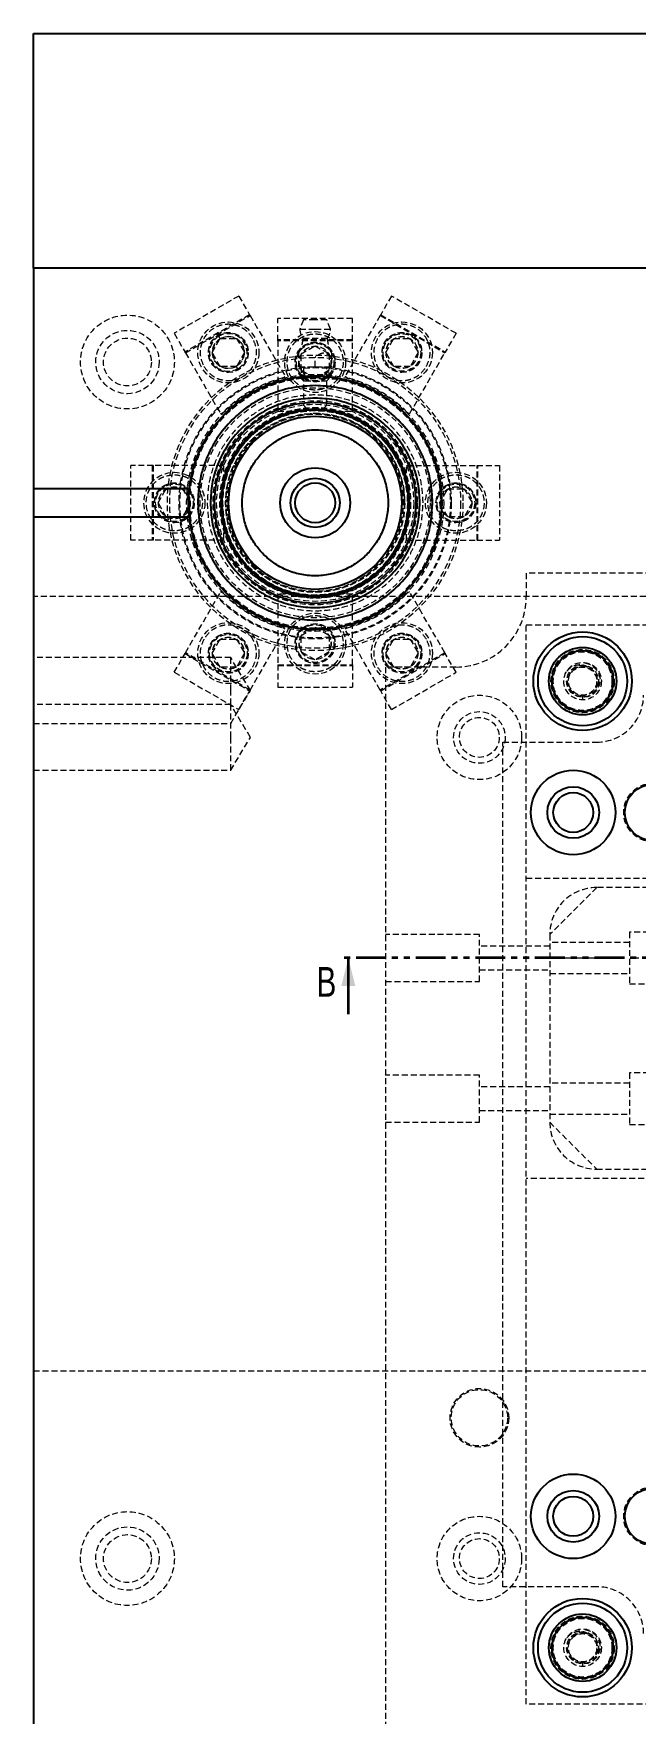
# Model space of a CAD drawing. Header units: millimetres. Extents: x 5 to 1495, y -1208 to 895.
# Drawn here: x 623.9 to 752.1, y -915.8 to -557.8 of the extents above; entities that cross this region are included whole.
import ezdxf

# ---------------------------------------------------------------- set-up
doc = ezdxf.new("R2010")
doc.units = ezdxf.units.MM
for name, pattern in [('CENTERX2', [20.32, 12.7, -2.54, 2.54, -2.54]), ('HIDDEN', [1.905, 1.27, -0.635]), ('PHANTOM', [12.7, 6.35, -1.27, 1.27, -1.27, 1.27, -1.27])]:
    doc.linetypes.add(name, pattern=pattern)
doc.styles.add('SLDTEXTSTYLE13', font='TXT', dxfattribs={"width": 0.75})

msp = doc.modelspace()

# ---------------------------------------------------------------- linework, layer by layer
at = {"color": 7, "linetype": 'Continuous', "lineweight": 25}
for p, q in [((623.857, -607.795), (623.857, -557.795)), ((623.857, -557.795), (1003.857, -557.795)), ((1003.857, -607.795), (623.857, -607.795)), ((623.857, -607.795), (623.857, -654.795)), ((657.024, -654.795), (623.857, -654.795)), ((623.857, -654.795), (623.857, -660.795)), ((623.857, -660.795), (657.024, -660.795)), ((623.857, -660.795), (623.857, -1104.795))]:
    msp.add_line(p, q, dxfattribs=at)
at = {"color": 7, "linetype": 'HIDDEN', "lineweight": 18}
for p, q in [((667.592, -613.723), (653.822, -621.673)), ((667.592, -613.723), (669.892, -617.707)), ((700.122, -613.723), (697.822, -617.707)), ((713.892, -621.673), (700.122, -613.723)), ((669.892, -617.707), (656.122, -625.657)), ((656.222, -625.83), (669.992, -617.88)), ((669.992, -617.88), (677.492, -630.871)), ((691.807, -618.495), (675.907, -618.495)), ((675.907, -623.295), (675.907, -618.495)), ((681.357, -618.795), (680.607, -620.795)), ((683.857, -618.795), (681.357, -618.795)), ((686.357, -618.795), (683.857, -618.795)), ((687.107, -620.795), (686.357, -618.795)), ((697.722, -617.88), (690.222, -630.871)), ((691.807, -623.295), (691.807, -618.495)), ((697.722, -617.88), (711.492, -625.83)), ((697.822, -617.707), (711.592, -625.657)), ((653.822, -621.673), (656.122, -625.657)), ((661.893, -625.753), (663.625, -622.753)), ((663.669, -622.83), (663.357, -622.288)), ((663.625, -622.753), (667.089, -622.753)), ((667.089, -622.753), (668.821, -625.753)), ((680.607, -620.795), (683.857, -620.795)), ((686.418, -622.795), (681.295, -622.795)), ((683.857, -620.795), (687.107, -620.795)), ((698.893, -625.753), (700.625, -622.753)), ((700.625, -622.753), (704.089, -622.753)), ((704.089, -622.753), (705.821, -625.753)), ((713.892, -621.673), (711.592, -625.657)), ((656.222, -625.83), (663.722, -638.821)), ((663.625, -628.753), (661.893, -625.753)), ((668.821, -625.753), (667.089, -628.753)), ((691.807, -623.095), (675.907, -623.095)), ((691.807, -623.295), (675.907, -623.295)), ((675.907, -623.295), (675.907, -638.295)), ((680.857, -626.063), (683.857, -624.331)), ((680.857, -629.528), (680.857, -626.063)), ((683.857, -624.331), (686.857, -626.063)), ((686.857, -626.063), (686.857, -629.528)), ((691.807, -638.295), (691.807, -623.295)), ((700.625, -628.753), (698.893, -625.753)), ((703.992, -638.821), (711.492, -625.83)), ((705.821, -625.753), (704.089, -628.753)), ((667.089, -628.753), (663.625, -628.753)), ((667.357, -629.217), (667.044, -628.675)), ((680.357, -628.795), (680.357, -626.795)), ((680.357, -628.795), (683.857, -628.795)), ((680.857, -628.795), (680.857, -631.295)), ((683.857, -631.26), (680.857, -629.528)), ((681.357, -628.795), (681.357, -636.941)), ((683.857, -628.795), (683.857, -626.795)), ((683.857, -628.795), (687.357, -628.795)), ((686.857, -629.528), (683.857, -631.26)), ((686.357, -636.941), (686.357, -628.795)), ((686.857, -631.295), (686.857, -628.795)), ((687.357, -626.795), (687.357, -628.795)), ((704.089, -628.753), (700.625, -628.753)), ((676.971, -631.172), (677.492, -630.871)), ((680.857, -631.295), (686.857, -631.295)), ((680.857, -631.295), (681.357, -631.795)), ((681.357, -631.795), (686.357, -631.795)), ((686.357, -631.795), (686.857, -631.295)), ((690.743, -631.172), (690.222, -630.871)), ((663.722, -638.821), (664.243, -638.52)), ((675.907, -638.295), (679.413, -638.295)), ((688.301, -638.295), (691.807, -638.295)), ((703.992, -638.821), (703.471, -638.52)), ((644.557, -665.745), (644.557, -649.845)), ((649.357, -649.845), (644.557, -649.845)), ((649.157, -649.845), (649.157, -665.745)), ((649.357, -649.845), (649.357, -665.745)), ((664.357, -649.845), (649.357, -649.845)), ((664.357, -649.845), (664.357, -653.351)), ((703.357, -653.351), (703.357, -649.845)), ((703.357, -649.845), (718.357, -649.845)), ((718.357, -665.745), (718.357, -649.845)), ((718.357, -649.845), (723.157, -649.845)), ((718.557, -665.745), (718.557, -649.845)), ((723.157, -649.845), (723.157, -665.745)), ((650.393, -657.795), (652.125, -654.795)), ((655.589, -654.795), (657.321, -657.795)), ((710.393, -657.795), (712.125, -654.795)), ((712.125, -654.795), (715.589, -654.795)), ((715.589, -654.795), (717.321, -657.795)), ((652.125, -660.795), (650.393, -657.795)), ((657.321, -657.795), (655.589, -660.795)), ((712.125, -660.795), (710.393, -657.795)), ((717.321, -657.795), (715.589, -660.795)), ((664.357, -662.24), (664.357, -665.745)), ((703.357, -665.745), (703.357, -662.24)), ((715.589, -660.795), (712.125, -660.795)), ((649.357, -665.745), (644.557, -665.745)), ((664.357, -665.745), (649.357, -665.745)), ((703.357, -665.745), (718.357, -665.745)), ((718.357, -665.745), (723.157, -665.745)), ((728.857, -672.795), (728.857, -677.795)), ((968.857, -672.795), (728.857, -672.795)), ((1003.857, -677.795), (623.857, -677.795)), ((656.222, -689.761), (663.722, -676.77)), ((664.243, -677.071), (663.722, -676.77)), ((679.413, -677.295), (675.907, -677.295)), ((675.907, -677.295), (675.907, -692.295)), ((691.807, -677.295), (688.301, -677.295)), ((691.807, -692.295), (691.807, -677.295)), ((703.992, -676.77), (703.471, -677.071)), ((711.492, -689.761), (703.992, -676.77)), ((661.893, -689.838), (663.625, -686.838)), ((663.625, -686.838), (667.089, -686.838)), ((667.089, -686.838), (668.821, -689.838)), ((669.992, -697.711), (677.492, -684.72)), ((677.492, -684.72), (676.971, -684.419)), ((680.857, -686.063), (683.857, -684.331)), ((680.857, -689.528), (680.857, -686.063)), ((683.857, -684.331), (686.857, -686.063)), ((686.857, -686.063), (686.857, -689.528)), ((690.743, -684.419), (690.222, -684.72)), ((697.722, -697.711), (690.222, -684.72)), ((698.893, -689.838), (700.625, -686.838)), ((700.625, -686.838), (704.089, -686.838)), ((704.089, -686.838), (705.821, -689.838)), ((728.857, -683.795), (888.857, -683.795)), ((728.857, -913.795), (728.857, -683.795)), ((665.857, -690.795), (623.857, -690.795)), ((653.822, -693.917), (656.122, -689.934)), ((656.122, -689.934), (669.892, -697.884)), ((669.992, -697.711), (656.222, -689.761)), ((663.625, -692.838), (661.893, -689.838)), ((665.857, -697.795), (665.857, -690.795)), ((670.063, -697.795), (665.857, -690.795)), ((668.821, -689.838), (667.089, -692.838)), ((683.857, -691.26), (680.857, -689.528)), ((686.857, -689.528), (683.857, -691.26)), ((711.492, -689.761), (697.722, -697.711)), ((697.822, -697.884), (711.592, -689.934)), ((700.625, -692.838), (698.893, -689.838)), ((705.821, -689.838), (704.089, -692.838)), ((713.892, -693.917), (711.592, -689.934)), ((653.822, -693.917), (667.592, -701.867)), ((667.089, -692.838), (663.625, -692.838)), ((675.907, -692.295), (691.807, -692.295)), ((675.907, -692.295), (675.907, -697.095)), ((675.907, -692.495), (691.807, -692.495)), ((691.807, -692.295), (691.807, -697.095)), ((698.857, -692.795), (698.857, -1072.795)), ((713.857, -692.795), (698.857, -692.795)), ((700.122, -701.867), (713.892, -693.917)), ((704.089, -692.838), (700.625, -692.838)), ((739.81, -691.935), (740.296, -691.907)), ((665.857, -700.795), (665.857, -697.795)), ((665.857, -704.795), (670.063, -697.795)), ((667.592, -701.867), (669.892, -697.884)), ((675.907, -697.095), (691.807, -697.095)), ((700.122, -701.867), (697.822, -697.884)), ((665.857, -700.795), (623.857, -700.795)), ((665.857, -707.795), (665.857, -700.795)), ((670.063, -707.795), (665.857, -700.795)), ((740.857, -698.984), (740.857, -699.795)), ((623.857, -704.795), (665.857, -704.795)), ((665.857, -714.795), (665.857, -707.795)), ((665.857, -714.795), (670.063, -707.795)), ((723.857, -708.795), (743.857, -708.795)), ((723.857, -888.795), (723.857, -708.795)), ((623.857, -714.795), (665.857, -714.795)), ((728.857, -737.795), (754.384, -737.795)), ((743.857, -739.795), (733.857, -749.795)), ((754.857, -739.795), (743.857, -739.795)), ((718.857, -749.795), (698.857, -749.795)), ((718.857, -759.795), (718.857, -749.795)), ((733.857, -749.795), (733.857, -789.795)), ((750.857, -751.495), (733.857, -751.495)), ((750.857, -749.295), (750.857, -760.295)), ((758.857, -749.295), (750.857, -749.295)), ((733.857, -752.295), (718.857, -752.295)), ((718.857, -757.295), (733.857, -757.295)), ((733.857, -758.095), (750.857, -758.095)), ((698.857, -759.795), (718.857, -759.795)), ((750.857, -760.295), (758.857, -760.295)), ((718.857, -779.795), (698.857, -779.795)), ((718.857, -789.795), (718.857, -779.795)), ((750.857, -779.295), (750.857, -790.295)), ((758.857, -779.295), (750.857, -779.295)), ((733.857, -782.295), (718.857, -782.295)), ((750.857, -781.495), (733.857, -781.495)), ((718.857, -787.295), (733.857, -787.295)), ((698.857, -789.795), (718.857, -789.795)), ((733.857, -788.095), (750.857, -788.095)), ((733.857, -789.795), (743.857, -799.795)), ((750.857, -790.295), (758.857, -790.295)), ((755.857, -801.795), (728.857, -801.795)), ((743.857, -799.795), (754.857, -799.795)), ((623.857, -842.795), (1003.857, -842.795)), ((743.857, -888.795), (723.857, -888.795)), ((739.81, -897.935), (740.296, -897.907)), ((740.857, -904.984), (740.857, -905.795)), ((888.857, -913.795), (728.857, -913.795))]:
    msp.add_line(p, q, dxfattribs=at)
at = {"color": 7, "linetype": 'PHANTOM', "lineweight": 35}
msp.add_line((762.456, -754.795), (688.931, -754.795), dxfattribs=at)
at = {"color": 7, "linetype": 'Continuous', "lineweight": 35}
msp.add_line((690.931, -766.795), (690.931, -754.795), dxfattribs=at)
at = {"color": 7, "linetype": 'CENTERX2', "lineweight": 18}
msp.add_line((731.857, -754.795), (752.857, -754.795), dxfattribs=at)
at = {"color": 7, "linetype": 'HIDDEN', "lineweight": 18, "flags": 128}
for points in [[(669.892, -617.707), (669.893, -617.711), (669.899, -617.72), (669.908, -617.736), (669.921, -617.758), (669.936, -617.784), (669.953, -617.814), (669.972, -617.847), (669.992, -617.88)], [(697.822, -617.707), (697.82, -617.711), (697.814, -617.72), (697.805, -617.736), (697.792, -617.758), (697.777, -617.784), (697.76, -617.814), (697.741, -617.847), (697.722, -617.88)], [(656.222, -625.83), (656.202, -625.797), (656.183, -625.764), (656.166, -625.734), (656.151, -625.708), (656.139, -625.686), (656.129, -625.67), (656.124, -625.661), (656.122, -625.657)], [(711.592, -625.657), (711.59, -625.661), (711.584, -625.67), (711.575, -625.686), (711.562, -625.708), (711.547, -625.734), (711.53, -625.764), (711.511, -625.797), (711.492, -625.83)], [(657.024, -660.795), (656.857, -657.795), (657.024, -654.795)], [(656.122, -689.934), (656.124, -689.93), (656.129, -689.921), (656.139, -689.905), (656.151, -689.883), (656.166, -689.857), (656.183, -689.827), (656.202, -689.794), (656.222, -689.761)], [(711.492, -689.761), (711.511, -689.794), (711.53, -689.827), (711.547, -689.857), (711.562, -689.883), (711.575, -689.905), (711.584, -689.921), (711.59, -689.93), (711.592, -689.934)], [(741.299, -691.899), (742.445, -692.237), (743.504, -693.007), (744.245, -694.089), (744.568, -695.32), (744.461, -696.586), (743.944, -697.719), (743.089, -698.603), (741.996, -699.141), (740.814, -699.278), (739.655, -699.009), (738.688, -698.387), (737.984, -697.476), (737.64, -696.409), (737.671, -695.299), (737.908, -694.583), (737.908, -694.583)], [(740.857, -698.984), (739.637, -698.741), (738.602, -698.05), (737.911, -697.015), (737.669, -695.795), (737.911, -694.575), (738.602, -693.541), (739.637, -692.85), (740.857, -692.607), (742.077, -692.85), (743.111, -693.541), (743.802, -694.575), (744.045, -695.795), (743.802, -697.015), (743.111, -698.05), (742.077, -698.741), (740.857, -698.984), (740.857, -698.984)], [(669.992, -697.711), (669.972, -697.744), (669.953, -697.777), (669.936, -697.807), (669.921, -697.833), (669.908, -697.855), (669.899, -697.871), (669.893, -697.88), (669.892, -697.884)], [(697.822, -697.884), (697.82, -697.88), (697.814, -697.871), (697.805, -697.855), (697.792, -697.833), (697.777, -697.807), (697.76, -697.777), (697.741, -697.744), (697.722, -697.711)], [(741.299, -897.899), (742.445, -898.237), (743.504, -899.007), (744.245, -900.089), (744.568, -901.32), (744.461, -902.586), (743.944, -903.719), (743.089, -904.603), (741.996, -905.141), (740.814, -905.278), (739.655, -905.009), (738.688, -904.387), (737.984, -903.476), (737.64, -902.409), (737.671, -901.299), (737.908, -900.583), (737.908, -900.583)], [(740.857, -904.984), (739.637, -904.741), (738.602, -904.05), (737.911, -903.015), (737.669, -901.795), (737.911, -900.575), (738.602, -899.541), (739.637, -898.85), (740.857, -898.607), (742.077, -898.85), (743.111, -899.541), (743.802, -900.575), (744.045, -901.795), (743.802, -903.015), (743.111, -904.05), (742.077, -904.741), (740.857, -904.984), (740.857, -904.984)]]:
    msp.add_lwpolyline(points, dxfattribs=at)
at = {"color": 7, "linetype": 'HIDDEN', "lineweight": 18}
for centre, radius in [((643.857, -627.795), 10), ((665.357, -625.753), 6.5), ((702.357, -625.753), 6.5), ((643.857, -627.795), 6.75), ((643.857, -627.795), 5.1), ((665.357, -625.753), 4.25), ((665.357, -625.753), 4.2), ((665.357, -625.753), 3.4), ((683.857, -627.795), 6.5), ((702.357, -625.753), 4.25), ((702.357, -625.753), 4.2), ((702.357, -625.753), 4), ((702.357, -625.753), 3.4), ((702.357, -625.753), 3.375), ((683.857, -657.795), 31.5), ((683.857, -627.795), 4.25), ((683.857, -627.795), 4.2), ((683.857, -627.795), 4), ((683.857, -627.795), 3.4), ((683.857, -627.795), 3.375), ((683.857, -657.795), 31), ((683.857, -657.795), 29), ((683.857, -657.795), 28.81), ((683.857, -657.795), 27.394), ((683.857, -657.795), 27.01), ((683.857, -657.795), 26.73), ((683.857, -657.795), 26.71), ((683.857, -657.795), 25), ((683.857, -657.795), 24.5), ((683.857, -657.795), 21.75), ((683.857, -657.795), 21.006), ((683.857, -657.795), 20.334), ((683.857, -657.795), 19.99), ((683.857, -657.795), 19.97), ((683.857, -657.795), 19.8), ((683.857, -657.795), 19.67), ((683.857, -657.795), 19.65), ((683.857, -657.795), 19.092), ((683.857, -657.795), 19.027), ((683.857, -657.795), 19), ((653.857, -657.795), 6.5), ((713.857, -657.795), 6.5), ((653.857, -657.795), 4.25), ((653.857, -657.795), 4.2), ((653.857, -657.795), 4), ((653.857, -657.795), 3.4), ((653.857, -657.795), 3.375), ((713.857, -657.795), 4.25), ((713.857, -657.795), 4.2), ((713.857, -657.795), 4), ((713.857, -657.795), 3.4), ((713.857, -657.795), 3.375), ((665.357, -689.838), 6.5), ((683.857, -687.795), 6.5), ((683.857, -687.795), 4.25), ((683.857, -687.795), 4.2), ((702.357, -689.838), 6.5), ((665.357, -689.838), 4.25), ((665.357, -689.838), 4.2), ((665.357, -689.838), 4), ((665.357, -689.838), 3.4), ((665.357, -689.838), 3.375), ((683.857, -687.795), 4), ((683.857, -687.795), 3.4), ((683.857, -687.795), 3.375), ((702.357, -689.838), 4.25), ((702.357, -689.838), 4.2), ((702.357, -689.838), 4), ((702.357, -689.838), 3.4), ((702.357, -689.838), 3.375), ((740.857, -695.795), 6.75), ((740.857, -695.795), 6.25), ((740.857, -695.795), 4), ((740.857, -695.795), 3.4), ((740.857, -695.795), 3), ((718.857, -707.795), 9), ((718.857, -707.795), 5.5), ((718.857, -707.795), 4.25), ((755.857, -723.795), 6.25), ((718.857, -852.795), 6.25), ((718.857, -852.795), 6), ((755.857, -873.795), 6.25), ((643.857, -882.795), 10), ((643.857, -882.795), 6.75), ((718.857, -882.795), 9), ((643.857, -882.795), 5.1), ((718.857, -882.795), 5.5), ((718.857, -882.795), 4.25), ((740.857, -901.795), 6.75), ((740.857, -901.795), 6.25), ((740.857, -901.795), 4), ((740.857, -901.795), 3.4), ((740.857, -901.795), 3)]:
    msp.add_circle(centre, radius, dxfattribs=at)
at = {"color": 7, "linetype": 'Continuous', "lineweight": 25}
for centre, radius in [((683.857, -657.795), 26.995), ((683.857, -657.795), 21.449), ((683.857, -657.795), 20.006), ((683.857, -657.795), 20), ((683.857, -657.795), 19.83), ((683.857, -657.795), 18.452), ((683.857, -657.795), 7.45), ((683.857, -657.795), 5.25), ((683.857, -657.795), 4.25), ((740.857, -695.795), 10.5), ((740.857, -695.795), 9.5), ((740.857, -695.795), 7.191), ((740.857, -695.795), 6.5), ((738.857, -723.795), 9), ((738.857, -723.795), 5.5), ((738.857, -723.795), 4.25), ((755.857, -723.795), 6), ((738.857, -873.795), 9), ((738.857, -873.795), 5.5), ((738.857, -873.795), 4.25), ((755.857, -873.795), 6), ((740.857, -901.795), 10.5), ((740.857, -901.795), 9.5), ((740.857, -901.795), 7.191), ((740.857, -901.795), 6.5)]:
    msp.add_circle(centre, radius, dxfattribs=at)
at = {"color": 7, "linetype": 'HIDDEN', "lineweight": 18}
for centre, radius, start, end in [((665.357, -625.753), 4, 120, 300), ((665.357, -625.753), 3.375, 120, 300), ((665.357, -625.753), 4, 300, 120), ((665.357, -625.753), 3.375, 300, 120), ((673.167, -622.062), 8.161, 331.98043, 354.84636), ((683.857, -620.795), 3.25, 180, 217.97987), ((683.857, -620.795), 3.25, 322.02013, 360), ((694.546, -622.062), 8.161, 185.15364, 207.98736), ((683.857, -657.795), 27.5, 104.50127, 135.49873), ((683.857, -657.795), 27.5, 44.50127, 75.49873), ((683.857, -657.795), 20.2, 225, 45), ((683.857, -657.795), 27.5, 224.50127, 255.49873), ((683.857, -657.795), 27.5, 284.50127, 315.49873), ((713.857, -677.795), 15, 270, 0), ((743.857, -698.795), 10, 270, 0), ((743.857, -749.795), 10, 90, 180), ((743.857, -789.795), 10, 180, 270), ((743.857, -898.795), 10, 0, 90)]:
    msp.add_arc(centre, radius, start, end, dxfattribs=at)
at = {"color": 7, "linetype": 'Continuous', "lineweight": 25}
for start, end in [(186.37937, 173.62063), (173.62063, 186.37937)]:
    msp.add_arc((683.857, -657.795), 27, start, end, dxfattribs=at)
at = {"color": 7, "linetype": 'HIDDEN', "lineweight": 18}
for points, knots in [([(670.553, -622.753), (670.106, -622.139), (669.419, -621.195), (668.072, -620.359), (666.922, -619.915), (665.699, -619.721), (664.127, -619.791), (662.284, -620.431), (660.809, -621.707), (659.962, -623.033), (659.519, -624.189), (659.328, -625.408), (659.379, -626.992), (659.853, -628.059), (660.16, -628.753)], [0, 0, 0, 0, 0.11972849, 0.18418056, 0.25000028, 0.31581961, 0.38027187, 0.50000021, 0.6197287, 0.68418035, 0.75000006, 0.81581939, 0.88027166, 1, 1, 1, 1]), ([(668.357, -630.949), (668.97, -630.502), (669.914, -629.815), (670.75, -628.468), (671.195, -627.317), (671.385, -626.097), (671.334, -624.513), (670.861, -623.446), (670.553, -622.753)], [0, 0, 0, 0, 0.2394562, 0.3683619, 0.5, 0.6316404, 0.7605435, 1, 1, 1, 1]), ([(677.857, -627.795), (677.937, -627.041), (678.06, -625.88), (678.808, -624.482), (679.583, -623.523), (680.544, -622.743), (681.941, -622.018), (683.857, -621.651), (685.772, -622.018), (687.169, -622.743), (688.131, -623.523), (688.905, -624.482), (689.653, -625.88), (689.776, -627.041), (689.857, -627.795)], [0, 0, 0, 0, 0.1197286, 0.1841805, 0.25, 0.3158196, 0.3802715, 0.5000002, 0.6197282, 0.6841801, 0.7499997, 0.8158197, 0.8802713, 1, 1, 1, 1]), ([(697.16, -622.753), (696.852, -623.446), (696.379, -624.513), (696.328, -626.097), (696.518, -627.317), (696.963, -628.468), (697.799, -629.815), (698.743, -630.502), (699.357, -630.949)], [0, 0, 0, 0, 0.2394571, 0.3683602, 0.5000007, 0.6316388, 0.7605437, 1, 1, 1, 1]), ([(707.553, -628.753), (707.861, -628.059), (708.334, -626.992), (708.385, -625.408), (708.194, -624.189), (707.752, -623.033), (706.904, -621.707), (705.429, -620.431), (703.586, -619.791), (702.014, -619.721), (700.792, -619.915), (699.641, -620.359), (698.295, -621.195), (697.607, -622.139), (697.16, -622.753)], [0, 0, 0, 0, 0.1197284, 0.1841806, 0.2499999, 0.3158198, 0.3802714, 0.4999999, 0.6197287, 0.6841802, 0.7500003, 0.8158193, 0.880272, 1, 1, 1, 1]), ([(680.357, -626.795), (680.357, -626.562), (680.357, -626.183), (680.357, -625.943), (680.357, -625.931), (680.357, -625.929)], [0, 0, 0, 0, 0.5832634, 0.9488013, 1, 1, 1, 1]), ([(687.357, -626.795), (687.03, -626.536), (686.531, -626.14), (685.733, -625.879), (684.987, -625.993), (684.378, -626.382), (683.987, -626.692), (683.857, -626.795)], [0, 0, 0, 0, 0.3059364, 0.4679105, 0.6311057, 0.8764855, 1, 1, 1, 1]), ([(687.357, -625.929), (687.357, -625.927), (687.357, -625.908), (687.357, -626.095), (687.357, -626.517), (687.357, -626.795)], [0, 0, 0, 0, 0.0424849, 0.3675527, 1, 1, 1, 1]), ([(660.16, -628.753), (660.607, -629.366), (661.295, -630.31), (662.641, -631.146), (663.792, -631.591), (665.012, -631.781), (666.596, -631.73), (667.663, -631.257), (668.357, -630.949)], [0, 0, 0, 0, 0.2394563, 0.3683612, 0.4999993, 0.6316398, 0.7605429, 1, 1, 1, 1]), ([(683.857, -633.795), (683.102, -633.715), (681.941, -633.592), (680.544, -632.844), (679.583, -632.069), (678.808, -631.108), (678.06, -629.711), (677.937, -628.55), (677.857, -627.795)], [0, 0, 0, 0, 0.2394576, 0.3683609, 0.5000011, 0.6316402, 0.7605442, 1, 1, 1, 1]), ([(689.857, -627.795), (689.776, -628.55), (689.653, -629.711), (688.905, -631.108), (688.131, -632.069), (687.169, -632.844), (685.772, -633.592), (684.611, -633.715), (683.857, -633.795)], [0, 0, 0, 0, 0.2394563, 0.3683597, 0.5, 0.6316403, 0.7605437, 1, 1, 1, 1]), ([(699.357, -630.949), (700.05, -631.257), (701.118, -631.73), (702.701, -631.781), (703.921, -631.591), (705.072, -631.146), (706.419, -630.31), (707.106, -629.366), (707.553, -628.753)], [0, 0, 0, 0, 0.2394569, 0.3683616, 0.5000004, 0.6316392, 0.7605433, 1, 1, 1, 1]), ([(683.857, -634.789), (682.453, -634.864), (679.563, -635.018), (675.275, -636.298), (671.152, -638.42), (667.473, -641.412), (664.975, -644.489), (663.393, -647.194), (662.14, -649.96), (661.078, -653.502), (660.925, -656.392), (660.851, -657.795)], [0, 0, 0, 0, 0.1164968, 0.2399717, 0.36858, 0.4999175, 0.6312549, 0.6956343, 0.7600283, 0.8835032, 1, 1, 1, 1]), ([(681.429, -637.022), (681.394, -636.982), (681.326, -636.904), (681.408, -636.996), (681.594, -637.217), (681.835, -637.521), (681.993, -637.774), (682.054, -637.871)], [0, 0, 0, 0, 0.2096859, 0.4174733, 0.6235578, 0.8551586, 1, 1, 1, 1]), ([(706.863, -657.795), (706.788, -656.392), (706.634, -653.502), (705.354, -649.214), (703.232, -645.091), (700.24, -641.412), (697.163, -638.914), (694.458, -637.332), (691.692, -636.078), (688.15, -635.017), (685.26, -634.864), (683.857, -634.789)], [0, 0, 0, 0, 0.1164968, 0.2399718, 0.36858, 0.4999177, 0.6312551, 0.6956344, 0.7600283, 0.8835032, 1, 1, 1, 1]), ([(685.659, -637.871), (685.778, -637.691), (686.016, -637.329), (686.294, -637.011), (686.383, -636.908), (686.308, -636.994), (686.118, -637.218), (685.878, -637.52), (685.72, -637.773), (685.659, -637.871)], [0, 0, 0, 0, 0.1742355, 0.3490971, 0.5032291, 0.6338389, 0.7633782, 0.9089565, 1, 1, 1, 1]), ([(698.14, -643.512), (697.52, -642.935), (696.28, -641.782), (694.164, -640.366), (692.413, -639.469), (691.126, -638.943), (690.358, -638.664), (689.58, -638.417), (688.793, -638.202), (688.25, -638.077), (687.883, -638.001), (687.464, -637.916), (686.819, -637.808), (686.024, -637.708), (685.308, -637.643), (684.586, -637.604), (684.061, -637.595), (683.47, -637.596), (682.849, -637.614), (682.021, -637.674), (681.245, -637.76), (680.484, -637.874), (679.935, -637.978), (679.275, -638.118), (678.573, -638.289), (677.611, -638.577), (676.717, -638.891), (674.919, -639.622), (672.379, -640.987), (670.49, -642.687), (669.573, -643.512)], [0, 0, 0, 0, 0.0799845, 0.1599687, 0.239953, 0.265697, 0.291441, 0.3171817, 0.3429193, 0.3686563, 0.3698154, 0.3783587, 0.4091449, 0.4316754, 0.4541015, 0.4771019, 0.5001014, 0.5037736, 0.5330125, 0.5588161, 0.5822606, 0.6069035, 0.6315458, 0.635099, 0.670745, 0.6999247, 0.7300852, 0.7602453, 0.8836086, 1, 1, 1, 1]), ([(697.152, -644.5), (696.298, -643.733), (694.538, -642.151), (691.321, -640.413), (687.712, -639.257), (683.857, -638.86), (680.002, -639.257), (676.392, -640.413), (673.175, -642.151), (671.416, -643.733), (670.562, -644.5)], [0, 0, 0, 0, 0.1165162, 0.2400115, 0.3686411, 0.5, 0.6313593, 0.759989, 0.8834838, 1, 1, 1, 1]), ([(669.573, -643.512), (668.997, -644.132), (667.843, -645.372), (666.427, -647.488), (665.53, -649.239), (665.004, -650.526), (664.726, -651.294), (664.478, -652.072), (664.263, -652.86), (664.138, -653.402), (664.062, -653.769), (663.978, -654.188), (663.869, -654.833), (663.769, -655.628), (663.704, -656.344), (663.665, -657.066), (663.656, -657.591), (663.658, -658.182), (663.675, -658.803), (663.735, -659.631), (663.821, -660.407), (663.935, -661.168), (664.039, -661.717), (664.179, -662.377), (664.351, -663.079), (664.639, -664.042), (664.952, -664.935), (665.683, -666.733), (667.048, -669.273), (668.748, -671.162), (669.573, -672.079)], [0, 0, 0, 0, 0.0799845, 0.1599691, 0.239953, 0.265697, 0.291441, 0.3171817, 0.3429193, 0.3686563, 0.3698158, 0.3783587, 0.4091453, 0.4316754, 0.4541015, 0.4771019, 0.5001019, 0.5037736, 0.5330125, 0.5588161, 0.5822607, 0.6069035, 0.6315462, 0.6350994, 0.670745, 0.6999247, 0.7300852, 0.7602453, 0.8836086, 1, 1, 1, 1]), ([(670.562, -644.5), (669.794, -645.354), (668.212, -647.114), (666.474, -650.331), (665.318, -653.941), (664.922, -657.795), (665.318, -661.65), (666.474, -665.26), (668.212, -668.477), (669.794, -670.236), (670.562, -671.09)], [0, 0, 0, 0, 0.1165162, 0.2400111, 0.3686408, 0.5000003, 0.6313592, 0.7599889, 0.8834838, 1, 1, 1, 1]), ([(670.562, -671.09), (671.416, -671.858), (673.175, -673.44), (676.392, -675.178), (680.002, -676.334), (683.857, -676.731), (687.71, -676.332), (691.327, -675.184), (694.517, -673.418), (697.226, -671.165), (699.48, -668.456), (701.245, -665.266), (702.394, -661.649), (702.792, -657.796), (702.395, -653.94), (701.239, -650.331), (699.501, -647.114), (697.919, -645.354), (697.152, -644.5)], [0, 0, 0, 0, 0.0582581, 0.12000556, 0.18432041, 0.25000013, 0.31567959, 0.37999444, 0.44174212, 0.50000023, 0.55825817, 0.62000575, 0.68432052, 0.74999999, 0.81567971, 0.87999448, 0.94174206, 1, 1, 1, 1]), ([(653.857, -663.795), (653.102, -663.715), (651.941, -663.592), (650.544, -662.844), (649.584, -662.069), (648.804, -661.108), (648.08, -659.711), (647.712, -657.795), (648.08, -655.88), (648.804, -654.483), (649.584, -653.521), (650.544, -652.747), (651.941, -651.999), (653.102, -651.876), (653.857, -651.795)], [0, 0, 0, 0, 0.1197288, 0.1841808, 0.2500004, 0.31582, 0.3802716, 0.4999996, 0.6197284, 0.68418, 0.7499996, 0.8158192, 0.8802712, 1, 1, 1, 1]), ([(653.857, -651.795), (654.611, -651.876), (655.772, -651.999), (657.169, -652.747), (658.131, -653.521), (658.905, -654.483), (659.653, -655.88), (659.776, -657.041), (659.857, -657.795)], [0, 0, 0, 0, 0.2394559, 0.3683612, 0.5000003, 0.6316394, 0.7605425, 1, 1, 1, 1]), ([(707.857, -657.795), (707.937, -657.041), (708.06, -655.88), (708.808, -654.483), (709.583, -653.521), (710.544, -652.747), (711.941, -651.999), (713.102, -651.876), (713.857, -651.795)], [0, 0, 0, 0, 0.2394575, 0.3683607, 0.5000003, 0.6316394, 0.7605433, 1, 1, 1, 1]), ([(713.857, -651.795), (714.611, -651.876), (715.772, -651.999), (717.17, -652.747), (718.13, -653.521), (718.909, -654.483), (719.634, -655.88), (720.002, -657.795), (719.634, -659.711), (718.909, -661.108), (718.13, -662.069), (717.17, -662.844), (715.772, -663.592), (714.611, -663.715), (713.857, -663.795)], [0, 0, 0, 0, 0.1197284, 0.1841807, 0.2500003, 0.3158198, 0.3802716, 0.5000004, 0.6197284, 0.6841802, 0.7499997, 0.8158193, 0.8802716, 1, 1, 1, 1]), ([(659.857, -657.795), (659.776, -658.55), (659.653, -659.711), (658.905, -661.108), (658.131, -662.069), (657.169, -662.844), (655.772, -663.592), (654.611, -663.715), (653.857, -663.795)], [0, 0, 0, 0, 0.2394563, 0.3683596, 0.4999989, 0.6316382, 0.7605437, 1, 1, 1, 1]), ([(660.851, -657.795), (660.925, -659.199), (661.079, -662.089), (662.359, -666.377), (664.482, -670.5), (667.473, -674.179), (670.55, -676.678), (673.256, -678.258), (676.021, -679.517), (679.563, -680.537), (683.857, -680.93), (688.15, -680.536), (692.438, -679.304), (696.561, -677.168), (700.24, -674.18), (702.738, -671.102), (704.32, -668.396), (705.574, -665.631), (706.635, -662.089), (706.788, -659.199), (706.863, -657.795)], [0, 0, 0, 0, 0.0582482, 0.1199857, 0.1842899, 0.2499586, 0.3156274, 0.3478172, 0.3800142, 0.4417516, 0.5000001, 0.5582485, 0.619986, 0.68429, 0.7499587, 0.8156276, 0.8478171, 0.8800143, 0.9417518, 1, 1, 1, 1]), ([(713.857, -663.795), (713.102, -663.715), (711.941, -663.592), (710.544, -662.844), (709.583, -662.069), (708.808, -661.108), (708.06, -659.711), (707.937, -658.55), (707.857, -657.795)], [0, 0, 0, 0, 0.2394571, 0.3683612, 0.5000005, 0.6316403, 0.7605437, 1, 1, 1, 1]), ([(677.857, -687.795), (677.937, -687.041), (678.06, -685.88), (678.808, -684.483), (679.583, -683.521), (680.544, -682.747), (681.941, -681.999), (683.102, -681.876), (683.857, -681.795)], [0, 0, 0, 0, 0.2394558, 0.3683599, 0.4999991, 0.6316383, 0.7605423, 1, 1, 1, 1]), ([(683.857, -681.795), (684.611, -681.876), (685.772, -681.999), (687.169, -682.747), (688.131, -683.521), (688.905, -684.483), (689.653, -685.88), (689.776, -687.041), (689.857, -687.795)], [0, 0, 0, 0, 0.2394564, 0.3683605, 0.4999999, 0.6316402, 0.7605436, 1, 1, 1, 1]), ([(660.16, -686.838), (659.853, -687.532), (659.379, -688.599), (659.328, -690.183), (659.519, -691.402), (659.962, -692.557), (660.809, -693.884), (662.284, -695.16), (664.127, -695.799), (665.699, -695.87), (666.922, -695.676), (668.072, -695.232), (669.419, -694.396), (670.106, -693.452), (670.553, -692.838)], [0, 0, 0, 0, 0.1197284, 0.1841807, 0.2500001, 0.3158198, 0.3802715, 0.4999998, 0.6197282, 0.6841805, 0.7499999, 0.8158198, 0.8802714, 1, 1, 1, 1]), ([(668.357, -684.642), (667.663, -684.334), (666.596, -683.86), (665.012, -683.81), (663.792, -684), (662.641, -684.445), (661.295, -685.281), (660.607, -686.225), (660.16, -686.838)], [0, 0, 0, 0, 0.2394571, 0.3683602, 0.5000007, 0.6316388, 0.7605437, 1, 1, 1, 1]), ([(670.553, -692.838), (670.861, -692.145), (671.334, -691.077), (671.385, -689.494), (671.195, -688.274), (670.75, -687.123), (669.914, -685.776), (668.97, -685.089), (668.357, -684.642)], [0, 0, 0, 0, 0.2394571, 0.3683602, 0.499999, 0.6316386, 0.7605428, 1, 1, 1, 1]), ([(699.357, -684.642), (698.743, -685.089), (697.799, -685.776), (696.963, -687.123), (696.518, -688.274), (696.328, -689.494), (696.379, -691.077), (696.852, -692.145), (697.16, -692.838)], [0, 0, 0, 0, 0.2394573, 0.3683607, 0.5000003, 0.6316392, 0.7605423, 1, 1, 1, 1]), ([(697.16, -692.838), (697.607, -693.452), (698.295, -694.396), (699.641, -695.232), (700.792, -695.676), (702.014, -695.87), (703.586, -695.799), (705.429, -695.16), (706.904, -693.884), (707.752, -692.557), (708.194, -691.402), (708.385, -690.183), (708.334, -688.599), (707.861, -687.532), (707.553, -686.838)], [0, 0, 0, 0, 0.1197281, 0.1841804, 0.2499996, 0.3158197, 0.3802712, 0.5, 0.6197283, 0.68418, 0.7499999, 0.8158193, 0.8802716, 1, 1, 1, 1]), ([(707.553, -686.838), (707.106, -686.225), (706.419, -685.281), (705.072, -684.445), (703.921, -684), (702.701, -683.81), (701.118, -683.86), (700.05, -684.334), (699.357, -684.642)], [0, 0, 0, 0, 0.2394567, 0.3683608, 0.4999996, 0.6316384, 0.7605431, 1, 1, 1, 1]), ([(689.857, -687.795), (689.776, -688.55), (689.653, -689.711), (688.905, -691.108), (688.131, -692.068), (687.169, -692.848), (685.772, -693.573), (683.857, -693.94), (681.941, -693.573), (680.544, -692.848), (679.583, -692.068), (678.808, -691.108), (678.06, -689.711), (677.937, -688.55), (677.857, -687.795)], [0, 0, 0, 0, 0.1197287, 0.1841803, 0.2500007, 0.3158202, 0.3802718, 0.4999998, 0.6197285, 0.6841801, 0.7499996, 0.8158195, 0.8802714, 1, 1, 1, 1]), ([(742.069, -692.847), (741.773, -692.694), (741.157, -692.376), (740.051, -692.297), (738.911, -692.551), (737.99, -693.116), (737.554, -693.614), (737.387, -693.806)], [0, 0, 0, 0, 0.1908068, 0.3961866, 0.6209299, 0.8544159, 1, 1, 1, 1]), ([(742.069, -898.847), (741.773, -898.694), (741.157, -898.376), (740.051, -898.297), (738.911, -898.551), (737.99, -899.116), (737.554, -899.614), (737.387, -899.806)], [0, 0, 0, 0, 0.1908068, 0.3961866, 0.6209299, 0.8544159, 1, 1, 1, 1])]:
    msp.add_open_spline(points, degree=3, knots=knots, dxfattribs=at)
at = {"color": 7, "linetype": 'Continuous', "lineweight": 25}
for points, knots in [([(683.857, -632.8), (682.332, -632.881), (679.192, -633.047), (675.344, -634.201), (672.339, -635.563), (669.4, -637.281), (666.056, -639.995), (663.343, -643.338), (661.624, -646.278), (660.262, -649.282), (659.109, -653.131), (658.942, -656.271), (658.862, -657.795)], [0, 0, 0, 0, 0.1164778, 0.2399321, 0.3043014, 0.3686841, 0.4999998, 0.6313159, 0.6956849, 0.7600679, 0.8835222, 1, 1, 1, 1]), ([(708.852, -657.795), (708.771, -656.271), (708.605, -653.131), (707.451, -649.283), (706.089, -646.278), (704.371, -643.339), (701.657, -639.995), (698.314, -637.281), (695.374, -635.563), (692.37, -634.201), (688.521, -633.047), (685.381, -632.881), (683.857, -632.8)], [0, 0, 0, 0, 0.1164778, 0.2399321, 0.3043015, 0.3686841, 0.5000002, 0.6313159, 0.6956852, 0.7600679, 0.8835225, 1, 1, 1, 1]), ([(683.857, -635.48), (682.496, -635.552), (679.692, -635.701), (676.256, -636.73), (673.574, -637.946), (670.949, -639.481), (667.965, -641.904), (665.063, -645.472), (663.004, -649.472), (661.763, -653.631), (661.614, -656.434), (661.541, -657.795)], [0, 0, 0, 0, 0.1164969, 0.2399719, 0.3043659, 0.368745, 0.5000825, 0.6314197, 0.7600281, 0.8835031, 1, 1, 1, 1]), ([(706.172, -657.795), (706.1, -656.435), (705.952, -653.631), (704.922, -650.195), (703.706, -647.513), (702.172, -644.888), (699.748, -641.904), (696.18, -639.002), (692.18, -636.943), (688.021, -635.702), (685.218, -635.552), (683.857, -635.48)], [0, 0, 0, 0, 0.1164969, 0.2399719, 0.304366, 0.3687454, 0.5000828, 0.6314201, 0.7600284, 0.8835031, 1, 1, 1, 1]), ([(672.858, -646.797), (673.564, -646.162), (675.02, -644.853), (677.682, -643.415), (680.668, -642.459), (683.857, -642.131), (687.046, -642.459), (690.032, -643.415), (692.693, -644.853), (694.149, -646.162), (694.855, -646.797)], [0, 0, 0, 0, 0.11651604, 0.24001134, 0.36864092, 0.5000003, 0.63135908, 0.75998866, 0.88348396, 1, 1, 1, 1]), ([(672.858, -668.794), (672.223, -668.088), (670.914, -666.632), (669.477, -663.97), (668.52, -660.985), (668.192, -657.795), (668.52, -654.606), (669.477, -651.62), (670.914, -648.959), (672.223, -647.503), (672.858, -646.797)], [0, 0, 0, 0, 0.11651604, 0.24001134, 0.36864092, 0.4999997, 0.63135908, 0.75998866, 0.88348396, 1, 1, 1, 1]), ([(694.855, -646.797), (695.49, -647.503), (696.799, -648.959), (698.237, -651.62), (699.193, -654.606), (699.521, -657.796), (699.192, -660.983), (698.242, -663.976), (696.781, -666.615), (694.917, -668.856), (692.676, -670.72), (690.037, -672.181), (687.044, -673.131), (683.857, -673.46), (680.667, -673.132), (677.682, -672.176), (675.02, -670.738), (673.564, -669.429), (672.858, -668.794)], [0, 0, 0, 0, 0.05825821, 0.1200057, 0.18432048, 0.25000019, 0.3156796, 0.37999438, 0.44174187, 0.50000008, 0.55825809, 0.62000573, 0.68432051, 0.74999989, 0.81567957, 0.87999435, 0.94174199, 1, 1, 1, 1]), ([(658.862, -657.795), (658.942, -659.32), (659.109, -662.46), (660.262, -666.308), (661.624, -669.313), (663.342, -672.252), (666.056, -675.596), (669.4, -678.31), (672.339, -680.027), (675.344, -681.395), (679.192, -682.503), (683.857, -682.93), (688.521, -682.503), (692.369, -681.395), (695.374, -680.027), (698.313, -678.31), (701.657, -675.596), (704.371, -672.252), (706.089, -669.313), (707.451, -666.308), (708.605, -662.46), (708.771, -659.32), (708.852, -657.795)], [0, 0, 0, 0, 0.0582387, 0.1199659, 0.1521506, 0.1843421, 0.2500001, 0.3156579, 0.3478426, 0.3800339, 0.4417611, 0.5, 0.5582388, 0.6199661, 0.6521506, 0.6843422, 0.75, 0.8156579, 0.8478426, 0.8800341, 0.9417613, 1, 1, 1, 1]), ([(661.541, -657.795), (661.613, -659.156), (661.762, -661.96), (662.792, -665.396), (664.007, -668.078), (665.542, -670.703), (667.965, -673.688), (671.534, -676.586), (675.533, -678.658), (679.692, -679.854), (683.857, -680.236), (688.021, -679.854), (691.457, -678.865), (694.139, -677.644), (696.764, -676.111), (699.748, -673.687), (702.65, -670.119), (704.709, -666.119), (705.95, -661.96), (706.1, -659.157), (706.172, -657.795)], [0, 0, 0, 0, 0.0582482, 0.1199858, 0.1521828, 0.1843725, 0.2500412, 0.3157101, 0.380014, 0.4417516, 0.5, 0.5582485, 0.6199859, 0.6521831, 0.6843725, 0.7500413, 0.81571, 0.8800142, 0.9417518, 1, 1, 1, 1])]:
    msp.add_open_spline(points, degree=3, knots=knots, dxfattribs=at)
at = {"color": 7, "linetype": 'Continuous', "lineweight": 35}
msp.add_solid([(690.931, -754.795), (689.431, -760.795), (692.431, -760.795)], dxfattribs=at)

# ---------------------------------------------------------------- texts
at = {"color": 7, "linetype": 'Continuous', "insert": (684.125, -756.71), "char_height": 6.35, "attachment_point": 1, "style": 'SLDTEXTSTYLE13'}
msp.add_mtext('B', dxfattribs=at)

doc.saveas('drawing.dxf')
